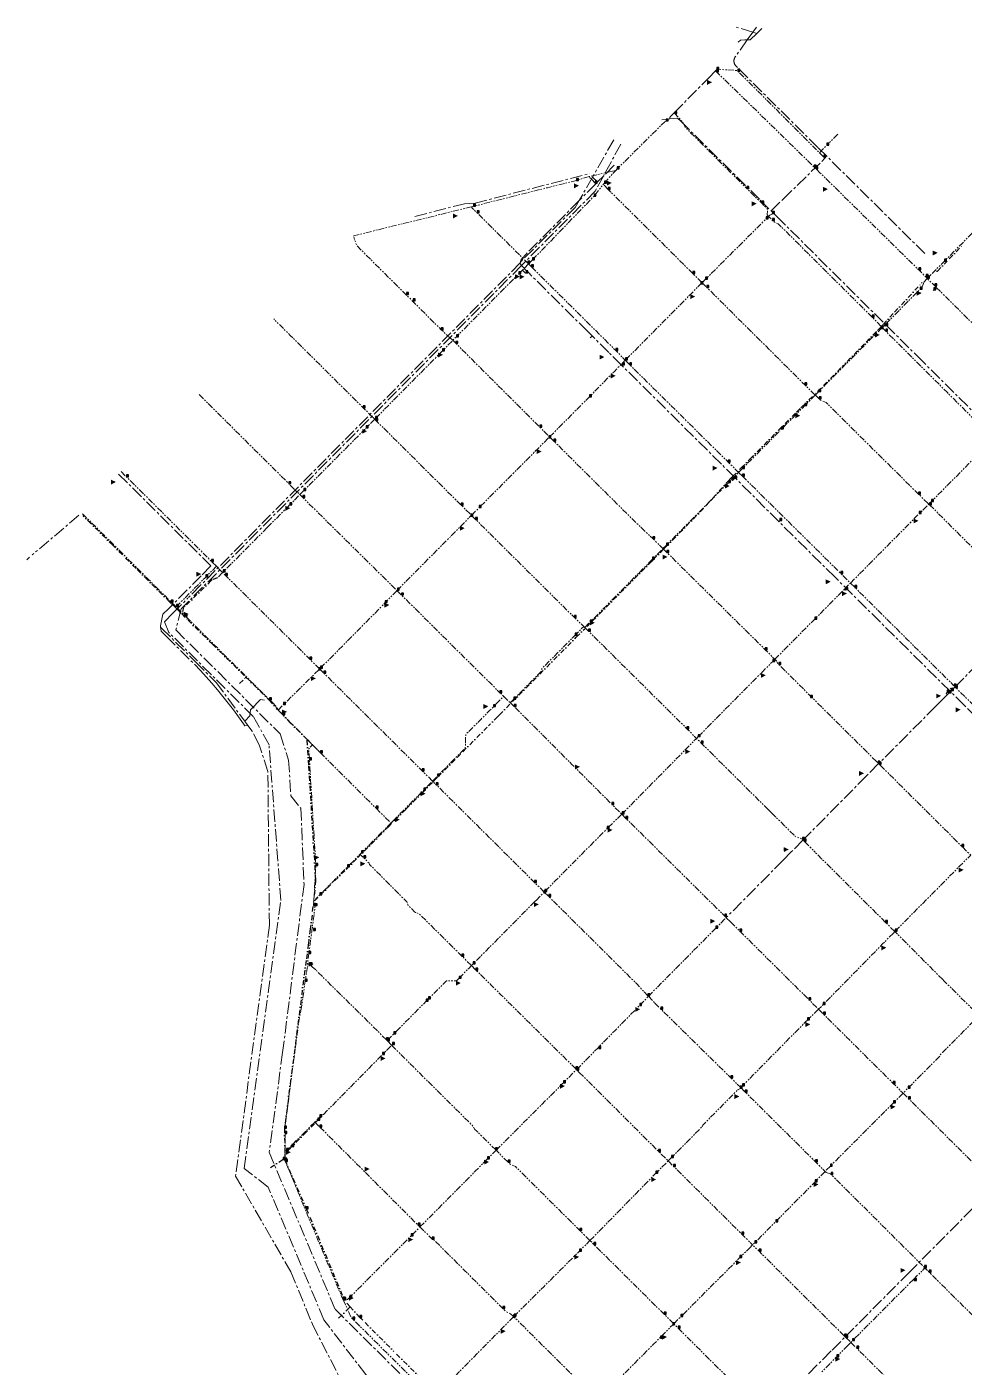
# Model space of a CAD drawing. Header units: millimetres. Extents: x 489358 to 493084, y 5457635 to 5460242.
# Drawn here: x 489358 to 490310, y 5458880 to 5460242 of the extents above; entities that cross this region are included whole.
import ezdxf

# ---------------------------------------------------------------- set-up
doc = ezdxf.new("R2010")
doc.units = ezdxf.units.MM
doc.header["$LTSCALE"] = 10
for name, pattern in [('CENTER', [2, 1.25, -0.25, 0.25, -0.25]), ('DASHDOT', [1, 0.5, -0.25, 0, -0.25]), ('PIPE', [1.305, 0.6, -0.15, 0.15, -0.15, 0.15, -0.105])]:
    doc.linetypes.add(name, pattern=pattern)
for name, color, linetype in [('Abandoned Mains', 10, 'Continuous'), ('Control Valves', 10, 'Continuous'), ('Distribution Mains', 10, 'Continuous'), ('GVRD Trunk Mains', 10, 'Continuous'), ('Hydrants', 10, 'Continuous'), ('Transmission Mains', 10, 'Continuous')]:
    doc.layers.add(name, color=color, linetype=linetype)

# ---------------------------------------------------------------- blocks, each defined once
blk = doc.blocks.new('SUPPLYPOINT')
at = {"linetype": 'Continuous'}
h = blk.add_hatch(color=256, dxfattribs=at)
h.paths.add_polyline_path([(0, 3.90525), (0, 0), (3.90525, 0), (3.90525, 3.90525)])
h.paths.add_polyline_path([(3.254375, 1.952625, -1), (0.650875, 1.952625, -1)], flags=16)
blk.add_lwpolyline([(0, 0), (3.90525, 0), (3.90525, 3.90525), (0, 3.90525)], close=True)
blk.add_circle((1.952625, 1.952625), 1.30175)
blk = doc.blocks.new('DAR')
blk.add_solid([(-2.25, 0.34), (-2.24, -0.41), (0, 0)])

msp = doc.modelspace()

# ---------------------------------------------------------------- linework, layer by layer
at = {"layer": 'Abandoned Mains', "color": 40, "linetype": 'DASHDOT', "lineweight": -3, "true_color": 0xffaa00}
for points in [[(490294.84, 5460005.992, 0), (490308.149, 5460019.828, 0)], [(490281.933, 5459993.455, 0), (490282.783, 5459993.455, 0)], [(490282.783, 5459993.455, 0), (490292.728, 5460003.796, 0)], [(490239.312, 5459951.845, 0), (490266.544, 5459981.135, 0)], [(490266.544, 5459981.135, 0), (490267.225, 5459981.867, 0)], [(490237.95, 5459950.381, 0), (490227.391, 5459939.022, 0), (490225.753, 5459937.26, 0)], [(490225.281, 5459936.752, 0), (490220.801, 5459932.172, 0), (490208.697, 5459919.787, 0), (490186.129, 5459896.697, 0)], [(490184.731, 5459895.267, 0), (490164.582, 5459874.649, 0), (490158.744, 5459869.006, 0)], [(490074.806, 5459784.875, 0), (490083.585, 5459793.75, 0), (490092.584, 5459802.84, 0), (490139.812, 5459850.467, 0), (490144.232, 5459854.939, 0), (490145.082, 5459855.799, 0), (490157.306, 5459867.616, 0)], [(490047.664, 5459755.227, 0), (490068.626, 5459778.551, 0), (490069.886, 5459779.951, 0), (490073.085, 5459783.15, 0)], [(490073.085, 5459783.15, 0), (490073.735, 5459783.8, 0)], [(490074.806, 5459784.875, 0), (490074.385, 5459784.45, 0), (490073.735, 5459783.8, 0)], [(490076.535, 5459784.45, 0), (490076.105, 5459784.02, 0), (490074.835, 5459782.75, 0), (490073.735, 5459783.8, 0)], [(490045.317, 5459752.542, 0), (490008.14, 5459714.602, 0), (490004.69, 5459711.152, 0), (489994.161, 5459700.522, 0), (489992.641, 5459698.992, 0), (489932.854, 5459638.633, 0), (489930.495, 5459636.253, 0), (489925.345, 5459631.053, 0)], [(489508.659, 5459652.211, 0), (489504.839, 5459656.031, 0), (489503.059, 5459657.811, 0), (489481.008, 5459679.75, 0), (489469.157, 5459691.551, 0), (489455.196, 5459705.441, 0), (489445.445, 5459715.141, 0), (489423.434, 5459737.031, 0), (489415.214, 5459745.211, 0)], [(489556.217, 5459686.667, 0), (489551.658, 5459682.059, 0), (489546.258, 5459680.11, 0), (489545.368, 5459679.24, 0), (489517.31, 5459651.811, 0), (489516.114, 5459647.769, 0)], [(489508.659, 5459652.211, 0), (489511.46, 5459649.411, 0)], [(489511.46, 5459649.411, 0), (489515.41, 5459645.411, 0)], [(489515.41, 5459645.411, 0), (489521.86, 5459639.061, 0)], [(489521.86, 5459639.061, 0), (489546.611, 5459614.701, 0), (489580.653, 5459581.19, 0)], [(489857.654, 5459562.754, 0), (489916.096, 5459621.753, 0), (489924.64, 5459630.344, 0)], [(489574.203, 5459574.61, 0), (489579.943, 5459580.47, 0), (489580.653, 5459581.19, 0)], [(489580.653, 5459581.19, 0), (489604.365, 5459557.86, 0), (489613.514, 5459548.01, 0)], [(489853.941, 5459559.004, 0), (489853.301, 5459558.354, 0), (489851.418, 5459556.471, 0)], [(489853.941, 5459559.004, 0), (489855.871, 5459560.954, 0)], [(489855.871, 5459560.954, 0), (489856.575, 5459561.664, 0)], [(489642.564, 5459518.109, 0), (489626.014, 5459534.609, 0), (489613.514, 5459548.01, 0)], [(489848.598, 5459553.637, 0), (489838.102, 5459543.005, 0), (489836.182, 5459541.065, 0), (489827.017, 5459531.825, 0)], [(489642.564, 5459518.109, 0), (489654.215, 5459506.487, 0)], [(489642.625, 5459517.111, 0), (489644.235, 5459490.949, 0), (489651.369, 5459374.959, 0), (489649.72, 5459355.659, 0)], [(489800.819, 5459505.444, 0), (489825.609, 5459530.406, 0)], [(489795.011, 5459499.605, 0), (489799.41, 5459504.026, 0)], [(489771.412, 5459475.817, 0), (489775.208, 5459479.656, 0), (489793.602, 5459498.187, 0)], [(489770.006, 5459474.395, 0), (489761.709, 5459466.006, 0), (489760.829, 5459465.126, 0), (489742.831, 5459446.947, 0), (489734.682, 5459438.727, 0), (489728.462, 5459432.457, 0), (489725.672, 5459429.637, 0), (489697.565, 5459401.258, 0)], [(489682.374, 5459386.054, 0), (489694.365, 5459398.008, 0)], [(489694.365, 5459398.008, 0), (489696.413, 5459400.086, 0)], [(489670.675, 5459374.403, 0), (489680.958, 5459384.643, 0)], [(489650.227, 5459354.016, 0), (489655.97, 5459359.759, 0), (489669.259, 5459372.993, 0)], [(489648.384, 5459343.363, 0), (489649.171, 5459349.309, 0)], [(489647.878, 5459339.541, 0), (489645.992, 5459325.299, 0), (489643.982, 5459310.149, 0), (489641.773, 5459293.509, 0), (489619.832, 5459123.309, 0), (489620.133, 5459097.06, 0), (489620.173, 5459092.65, 0)], [(489651.738, 5459129.429, 0), (489653.729, 5459131.46, 0), (489658.263, 5459136.057, 0)], [(489650.282, 5459127.776, 0), (489641.99, 5459119.49, 0)], [(489641.99, 5459119.49, 0), (489627.332, 5459104.46, 0)], [(489627.332, 5459104.46, 0), (489624.373, 5459101.601, 0)], [(489605.484, 5459083.36, 0), (489618.283, 5459091.461, 0), (489620.173, 5459092.65, 0)], [(489620.173, 5459092.65, 0), (489620.183, 5459090.81, 0), (489641.933, 5459041.36, 0), (489644.304, 5459035.661, 0)], [(489645.519, 5459032.741, 0), (489680.184, 5458949.409, 0)], [(489686.364, 5458941.779, 0), (489681.986, 5458946.479, 0)], [(489674.784, 5458930.159, 0), (489685.084, 5458940.499, 0), (489686.364, 5458941.779, 0)], [(489699.243, 5458928.147, 0), (489696.333, 5458931.058, 0), (489686.364, 5458941.779, 0)], [(489701.679, 5458925.712, 0), (489730.917, 5458896.489, 0)], [(489733.529, 5458893.879, 0), (489764.677, 5458862.758, 0)]]:
    msp.add_polyline3d(points, dxfattribs=at)
at = {"layer": 'Distribution Mains', "color": 140, "linetype": 'PIPE', "lineweight": 5, "true_color": 0x00aaff, "flags": 128}
for points in [[(490057.589, 5460196.861), (490058.919, 5460198.111), (490059.339, 5460198.511), (490079.488, 5460197.261), (490080.038, 5460196.701), (490159.065, 5460117.627), (490162.935, 5460113.757)], [(490057.589, 5460196.861), (490058.389, 5460196.061), (490067.578, 5460187.101), (490157.585, 5460099.257), (490159.535, 5460097.357), (490163.475, 5460093.486), (490169.959, 5460087.104), (490170.393, 5460086.677), (490175.911, 5460081.245), (490263.832, 5459994.705), (490270.912, 5459987.675)], [(489956.14, 5460095.75), (489957.69, 5460097.46), (489969.34, 5460109.01), (489998.249, 5460137.69), (490005.839, 5460145.211)], [(490008.039, 5460147.691), (490007.329, 5460146.001), (490007.039, 5460145.311), (490005.839, 5460145.211)], [(490015.339, 5460154.311), (490016.139, 5460153.461), (490023.049, 5460146.26), (490024.389, 5460144.86)], [(490024.389, 5460144.86), (490026.539, 5460139.71), (490055.068, 5460111.379), (490064.597, 5460101.908), (490088.968, 5460077.713)], [(490181.585, 5460132.558), (490171.535, 5460122.407)], [(490162.935, 5460113.757), (490170.435, 5460121.307), (490171.535, 5460122.407)], [(490162.935, 5460113.757), (490167.485, 5460109.207), (490168.585, 5460108.107)], [(489929.24, 5460089.61), (489917.561, 5460086.09), (489916.271, 5460085.71), (489886.692, 5460078.26), (489811.694, 5460059.36)], [(489949.806, 5460094.312), (489929.24, 5460089.61)], [(489935.901, 5460082.294), (489935.25, 5460082.96), (489929.39, 5460089.01), (489929.24, 5460089.61)], [(489944.59, 5460082.96), (489948.17, 5460086.92), (489956.14, 5460095.75)], [(489949.806, 5460094.312), (489951.268, 5460094.646)], [(489951.268, 5460094.646), (489956.14, 5460095.75)], [(489871.642, 5460004.959), (489881.902, 5460015.589), (489934.091, 5460069.709), (489942.44, 5460080.36), (489943.39, 5460081.5)], [(489943.39, 5460081.5), (489944.22, 5460082.51), (489944.59, 5460082.96)], [(489948.49, 5460076.459), (489943.39, 5460081.5)], [(490043.787, 5459981.805), (490034.287, 5459991.205), (490016.788, 5460008.596), (490012.898, 5460012.456), (489988.279, 5460036.938), (489979.2, 5460045.958), (489973.58, 5460051.538), (489948.49, 5460076.459)], [(490088.968, 5460077.713), (490089.465, 5460077.22)], [(490111.339, 5460049.11), (490110.045, 5460050.696), (490110.185, 5460056.606), (490104.386, 5460062.406), (490089.465, 5460077.22)], [(489689.747, 5460029.361), (489762.77, 5460047.315), (489794.434, 5460055.1), (489807.894, 5460058.41)], [(489807.894, 5460058.41), (489809.833, 5460058.904)], [(489809.833, 5460058.904), (489810.644, 5460059.11)], [(489867.597, 5460000.854), (489866.742, 5460001.709), (489815.344, 5460052.76), (489810.794, 5460057.26), (489809.833, 5460058.904)], [(489810.644, 5460059.11), (489811.694, 5460059.36)], [(490043.787, 5459981.805), (490047.437, 5459985.455), (490095.955, 5460033.776), (490108.805, 5460046.576), (490110.485, 5460048.256)], [(490111.339, 5460049.11), (490110.485, 5460048.256)], [(490116.085, 5460052.556), (490115.423, 5460051.92), (490114.779, 5460051.271), (490112.625, 5460050.396), (490111.339, 5460049.11)], [(490225.753, 5459937.26), (490216.431, 5459946.852), (490190.659, 5459972.466), (490189.95, 5459973.17), (490158.283, 5460004.644), (490140.361, 5460022.457), (490127.785, 5460034.955), (490121.085, 5460041.605), (490116.985, 5460043.506), (490115.449, 5460045.022), (490111.339, 5460049.11)], [(490327.47, 5460041.637), (490319.199, 5460033.283), (490308.076, 5460022.047), (490292.427, 5460006.241), (490290.739, 5460004.536), (490289.831, 5460003.619), (490272.454, 5459986.142)], [(489790.744, 5459923.257), (489779.044, 5459933.957), (489749.905, 5459962.959), (489744.515, 5459968.319), (489743.435, 5459969.389), (489734.786, 5459977.989), (489710.566, 5460002.09), (489693.047, 5460019.511), (489690.037, 5460028.501)], [(489861.442, 5459994.608), (489857.692, 5459990.858), (489856.892, 5459990.008), (489840.75, 5459973.768), (489839.747, 5459972.759), (489794.344, 5459926.907), (489790.744, 5459923.257)], [(489867.597, 5460000.854), (489861.442, 5459994.608)], [(489861.442, 5459994.608), (489864.642, 5459991.358), (489865.042, 5459991.758), (489866.342, 5459993.058)], [(489867.597, 5460000.854), (489871.642, 5460004.959)], [(489870.592, 5459997.858), (489869.522, 5459998.928), (489867.597, 5460000.854)], [(489870.592, 5459997.858), (489890.291, 5459978.297), (489910.571, 5459958.177), (489915.14, 5459953.646), (489956.189, 5459912.904), (489965.738, 5459903.054)], [(489966.188, 5459903.454), (489992.778, 5459930.304), (490010.768, 5459948.464), (490033.257, 5459971.175), (490042.487, 5459980.505), (490043.787, 5459981.805)], [(490158.662, 5459867.675), (490148.182, 5459878), (490145.581, 5459880.587), (490126.366, 5459899.701), (490118.134, 5459907.891), (490107.554, 5459918.412), (490099.135, 5459926.782), (490087.915, 5459937.923), (490080.565, 5459945.223), (490072.556, 5459953.183), (490048.537, 5459977.055), (490043.787, 5459981.805)], [(490269.15, 5459982.757), (490267.41, 5459977.44), (490265.302, 5459975.307), (490264.037, 5459974.028), (490240.037, 5459949.747), (490229.862, 5459939.453), (490229.021, 5459938.619)], [(490272.079, 5459985.753), (490269.15, 5459982.757)], [(490270.912, 5459987.675), (490271.332, 5459988.105)], [(490270.912, 5459987.675), (490271.563, 5459987.027)], [(490271.563, 5459987.027), (490272.454, 5459986.142)], [(490272.454, 5459986.142), (490272.079, 5459985.753)], [(490272.454, 5459986.142), (490273.087, 5459985.512)], [(490281.532, 5459977.105), (490280.032, 5459978.605), (490273.087, 5459985.512)], [(490281.532, 5459977.105), (490279.102, 5459974.475), (490278.423, 5459973.741)], [(490387.582, 5459871.484), (490377.982, 5459881.304), (490363.722, 5459895.468), (490300.992, 5459957.775), (490281.532, 5459977.105)], [(489711.398, 5459843.107), (489699.748, 5459854.707), (489663.558, 5459890.658), (489662.328, 5459891.878), (489625.689, 5459928.29), (489608.809, 5459945.061)], [(489930.32, 5459925.705), (489932.26, 5459927.645)], [(490226.686, 5459936.3), (490225.554, 5459935.159), (490221.69, 5459931.261), (490209.52, 5459918.983), (490186.057, 5459895.316), (490169.12, 5459878.232), (490162.304, 5459871.356), (490158.662, 5459867.675)], [(490225.281, 5459936.752), (490225.753, 5459937.26)], [(490226.686, 5459936.3), (490225.753, 5459937.26)], [(490229.021, 5459938.619), (490226.686, 5459936.3)], [(490230.231, 5459932.652), (490226.686, 5459936.3)], [(490230.695, 5459938.646), (490230.273, 5459938.219), (490229.851, 5459937.793), (490229.021, 5459938.619)], [(490339.882, 5459823.403), (490330.132, 5459833.002), (490321.502, 5459841.612), (490292.841, 5459870.202), (490252.461, 5459910.482), (490230.231, 5459932.652)], [(489712.248, 5459844.007), (489778.474, 5459910.867), (489780.194, 5459912.607), (489790.744, 5459923.257)], [(489790.744, 5459923.257), (489793.744, 5459920.207), (489809.933, 5459904.036), (489821.343, 5459892.655), (489822.863, 5459891.145), (489833.812, 5459880.215), (489836.042, 5459877.996), (489848.502, 5459865.555), (489851.702, 5459862.355), (489879.092, 5459835.004), (489888.992, 5459825.154)], [(489888.992, 5459825.154), (489929.439, 5459866.004), (489954.729, 5459891.754), (489962.538, 5459899.704)], [(489962.538, 5459899.704), (489963.138, 5459899.104), (489962.758, 5459898.724), (489962.088, 5459898.054)], [(489962.538, 5459899.704), (489965.738, 5459903.054)], [(489965.738, 5459903.054), (489966.188, 5459903.454)], [(489965.738, 5459903.054), (489970.288, 5459898.504), (490030.086, 5459839.392), (490038.306, 5459831.261), (490066.92, 5459802.976), (490070.385, 5459799.551), (490079.935, 5459790.05), (490080.87, 5459789.134)], [(489533.16, 5459868.159), (489553.951, 5459847.499), (489589.153, 5459812.499), (489598.233, 5459803.479), (489603.654, 5459798.099), (489624.154, 5459777.708), (489635.404, 5459766.558)], [(490158.662, 5459867.675), (490148.152, 5459857.052), (490140.766, 5459849.595), (490139.426, 5459848.243)], [(490163.132, 5459863.249), (490162.562, 5459863.819), (490158.662, 5459867.675)], [(490273.431, 5459757.6), (490263.481, 5459767.1), (490221.77, 5459808.479), (490197.938, 5459832.127), (490194.481, 5459835.548), (490179.351, 5459850.559), (490169.831, 5459859.999), (490163.782, 5459862.599), (490163.132, 5459863.249)], [(489711.398, 5459843.107), (489712.248, 5459844.007)], [(490139.426, 5459848.243), (490124.59, 5459833.263), (490122.505, 5459831.158)], [(489635.404, 5459766.558), (489639.453, 5459770.658), (489686.72, 5459818.277), (489700.899, 5459832.557)], [(489711.398, 5459843.107), (489702.799, 5459834.507), (489701.539, 5459833.207), (489700.899, 5459832.557)], [(489711.398, 5459843.107), (489712.528, 5459841.977), (489743.738, 5459810.996), (489744.178, 5459810.556), (489767.518, 5459787.366), (489799.297, 5459755.806), (489809.672, 5459745.538)], [(490080.87, 5459789.134), (490084.955, 5459793.254), (490093.541, 5459801.914), (490122.505, 5459831.158)], [(489809.672, 5459745.538), (489817.597, 5459753.555), (489826.206, 5459762.185), (489863.174, 5459799.265), (489877.653, 5459813.784), (489888.133, 5459824.284), (489888.992, 5459825.154)], [(489888.992, 5459825.154), (489893.342, 5459820.854), (489906.942, 5459807.344), (489935.752, 5459778.753), (489936.952, 5459777.553), (489957.751, 5459756.903), (489969.901, 5459744.852), (489975.941, 5459738.852), (489981.281, 5459733.802), (489986.61, 5459728.752), (489993.89, 5459721.852), (490004.111, 5459711.726)], [(490274.081, 5459756.95), (490276.631, 5459759.55), (490290.611, 5459773.662), (490291.945, 5459774.994), (490298.979, 5459782.02), (490314.782, 5459798.042), (490338.182, 5459821.642), (490339.482, 5459822.953), (490339.882, 5459823.403)], [(489550.666, 5459693.778), (489545.767, 5459698.66), (489532.607, 5459711.76), (489459.253, 5459784.711), (489453.053, 5459790.911)], [(490073.764, 5459781.982), (490080.87, 5459789.134)], [(490080.87, 5459789.134), (490084.735, 5459785.35)], [(490004.111, 5459711.726), (490007.56, 5459715.205), (490045.601, 5459753.58), (490046.376, 5459754.361), (490069.5, 5459777.687), (490070.805, 5459779.004), (490073.764, 5459781.982)], [(490073.764, 5459781.982), (490074.754, 5459780.999), (490076.935, 5459783.2), (490077.381, 5459783.65)], [(490084.735, 5459785.35), (490126.344, 5459744.199), (490149.643, 5459721.15), (490184.732, 5459686.449), (490194.481, 5459676.799)], [(489602.357, 5459733.209), (489603.917, 5459734.789), (489623.825, 5459754.828), (489624.704, 5459755.708), (489625.324, 5459756.328), (489635.404, 5459766.558)], [(489635.404, 5459766.558), (489638.404, 5459763.558), (489650.133, 5459751.978), (489680.784, 5459721.727), (489693.914, 5459708.757), (489708.404, 5459694.447), (489718.574, 5459684.417), (489723.554, 5459679.497), (489724.254, 5459678.807), (489733.954, 5459669.157)], [(490194.481, 5459676.799), (490253.659, 5459736.49), (490260.291, 5459743.18), (490264.381, 5459747.3), (490274.081, 5459756.95)], [(490274.081, 5459756.95), (490273.431, 5459757.6)], [(490274.731, 5459756.35), (490274.081, 5459756.95)], [(490274.731, 5459756.35), (490281.845, 5459749.244), (490323.882, 5459707.251)], [(489414.617, 5459747.214), (489424.128, 5459737.751), (489446.13, 5459715.86), (489469.846, 5459692.264), (489481.712, 5459680.457), (489504.856, 5459657.431), (489509.742, 5459652.563)], [(489733.954, 5459669.157), (489734.373, 5459669.579), (489775.79, 5459711.356), (489787.859, 5459723.536), (489794.008, 5459729.736), (489799.788, 5459735.556), (489809.047, 5459744.906), (489809.672, 5459745.538)], [(489809.672, 5459745.538), (489813.797, 5459741.456), (489840.817, 5459714.615), (489857.047, 5459698.495), (489868.056, 5459687.554), (489876.266, 5459679.414), (489888.836, 5459666.934), (489895.389, 5459660.427), (489914.095, 5459641.853), (489923.657, 5459632.674)], [(490121.734, 5459739.099), (490122.684, 5459740.099)], [(489602.357, 5459733.209), (489557.628, 5459688.079), (489557.008, 5459687.459)], [(489924.741, 5459631.633), (489930.115, 5459637.057), (489932.268, 5459639.23), (489993.375, 5459700.892), (490004.111, 5459711.726)], [(490004.111, 5459711.726), (490007.989, 5459707.904), (490010.619, 5459705.302), (490037.429, 5459678.781), (490080.898, 5459635.801), (490090.647, 5459626.151), (490107.987, 5459609), (490117.68, 5459599.344)], [(489509.742, 5459652.563), (489510.238, 5459653.059), (489539.11, 5459682.14), (489540.307, 5459683.346), (489541.364, 5459684.41), (489542.068, 5459685.119), (489543.124, 5459686.183), (489550.666, 5459693.778)], [(489557.008, 5459687.459), (489550.666, 5459693.778)], [(489655.461, 5459589.509), (489645.561, 5459599.409), (489632.17, 5459612.729), (489610.82, 5459633.96), (489601.54, 5459643.18), (489560.008, 5459684.459), (489557.008, 5459687.459)], [(489656.36, 5459590.359), (489673.518, 5459607.688), (489688.087, 5459622.418), (489722.155, 5459656.857), (489722.985, 5459657.717), (489733.954, 5459669.157)], [(489733.954, 5459669.157), (489738.504, 5459664.657), (489746.513, 5459656.707), (489775.493, 5459627.936), (489779.153, 5459624.296), (489810.102, 5459593.595), (489827.464, 5459576.362), (489838.452, 5459565.455), (489842.338, 5459561.725)], [(490117.68, 5459599.344), (490158.234, 5459640.199), (490187.432, 5459669.689), (490188.282, 5459670.539)], [(490188.282, 5459670.539), (490194.481, 5459676.799)], [(490188.282, 5459670.539), (490189.132, 5459669.649), (490189.692, 5459670.229), (490190.632, 5459671.199)], [(490194.481, 5459676.799), (490199.031, 5459672.298), (490210.271, 5459661.128), (490252.191, 5459619.499), (490268.202, 5459603.609), (490269.932, 5459601.889), (490299.132, 5459572.9)], [(489607.499, 5459555.307), (489604.664, 5459558.126), (489546.551, 5459615.931), (489519.745, 5459642.596), (489519.107, 5459643.231), (489517.408, 5459644.925), (489516.063, 5459646.266), (489510.167, 5459652.14), (489509.742, 5459652.563)], [(489849.065, 5459555.267), (489852.72, 5459558.956), (489856.307, 5459562.578), (489880.928, 5459587.434), (489881.199, 5459589.84), (489914.903, 5459623.865), (489923.657, 5459632.674)], [(489923.657, 5459632.674), (489924.741, 5459631.633)], [(489924.741, 5459631.633), (489925.345, 5459631.053), (489928.595, 5459627.853), (489956.704, 5459599.952), (489959.314, 5459597.362), (489984.533, 5459572.332), (490020.462, 5459536.672), (490028.442, 5459528.751), (490038.141, 5459519.051)], [(490039.841, 5459520.801), (490060.24, 5459541.391), (490089.788, 5459571.22), (490092.788, 5459574.24), (490093.858, 5459575.32), (490105.027, 5459586.6), (490115.536, 5459597.2), (490117.68, 5459599.344)], [(490117.68, 5459599.344), (490118.036, 5459598.99), (490119.386, 5459597.65)], [(489654.611, 5459588.659), (489648.811, 5459582.949), (489634.243, 5459568.569), (489618.814, 5459553.359)], [(489654.611, 5459588.659), (489655.461, 5459589.509)], [(489655.461, 5459589.509), (489656.36, 5459590.359)], [(489770.142, 5459475.679), (489759.709, 5459486.006), (489730.089, 5459515.427), (489659.811, 5459585.209), (489655.461, 5459589.509)], [(490155.935, 5459560.049), (490154.665, 5459561.319), (490152.935, 5459563.039), (490121.786, 5459594), (490120.286, 5459595.5), (490119.386, 5459597.65)], [(490299.132, 5459572.9), (490299.782, 5459572.25), (490300.632, 5459571.4), (490301.282, 5459570.75), (490301.932, 5459570.1)], [(489770.142, 5459475.679), (489775.279, 5459480.861), (489793.725, 5459499.476), (489799.53, 5459505.33), (489803.376, 5459509.21), (489803.835, 5459522.902), (489819.098, 5459538.275), (489819.516, 5459538.696), (489821.061, 5459540.252), (489828.106, 5459547.349), (489829.587, 5459548.84), (489831.982, 5459551.251), (489842.338, 5459561.725)], [(489842.338, 5459561.725), (489849.065, 5459555.267)], [(490220.932, 5459495.548), (490208.592, 5459507.797), (490181.784, 5459534.388), (490155.935, 5459560.049)], [(490292.833, 5459563.45), (490291.683, 5459564.7), (490292.813, 5459565.86), (490297.432, 5459570.6), (490298.682, 5459569.4)], [(490294.033, 5459564.65), (490294.663, 5459565.31), (490295.283, 5459565.95)], [(490297.682, 5459568.35), (490297.033, 5459567.7), (490296.583, 5459567.25)], [(490393.933, 5459478.701), (490384.683, 5459487.951), (490301.932, 5459570.1)], [(489607.499, 5459555.307), (489611.064, 5459551.76), (489610.859, 5459550.131), (489613.254, 5459547.748)], [(489613.254, 5459547.748), (489618.814, 5459553.359)], [(489613.254, 5459547.748), (489618.004, 5459542.998), (489618.642, 5459542.364), (489648.382, 5459512.387)], [(489849.065, 5459555.267), (489849.651, 5459554.704), (489852.901, 5459551.454), (489854.201, 5459550.204)], [(489854.201, 5459550.204), (489878.76, 5459525.604), (489911.659, 5459492.654), (489916.959, 5459487.354), (489952.298, 5459451.953), (489962.248, 5459442.053)], [(489962.248, 5459442.053), (489962.698, 5459442.453), (490005.214, 5459485.622), (490028.342, 5459509.101), (490038.141, 5459519.051)], [(490038.141, 5459519.051), (490039.841, 5459520.801)], [(490111.171, 5459446.524), (490104.448, 5459453.2), (490087.789, 5459469.74), (490075.54, 5459481.89), (490042.891, 5459514.301), (490038.141, 5459519.051)], [(489649.605, 5459354.288), (489651.632, 5459390.106), (489651.147, 5459397.988), (489650.03, 5459416.121), (489645.138, 5459497.239), (489644.462, 5459508.457), (489648.382, 5459512.387)], [(489648.382, 5459512.387), (489654.226, 5459506.497)], [(489654.226, 5459506.497), (489656.267, 5459504.44)], [(489656.267, 5459504.44), (489659.014, 5459501.699), (489659.864, 5459500.849), (489682.513, 5459478.248), (489712.805, 5459448.029)], [(490224.833, 5459491.648), (490223.743, 5459492.738), (490222.442, 5459494.038), (490220.932, 5459495.548)], [(490224.833, 5459491.648), (490249.453, 5459467.158), (490282.573, 5459434.229), (490300.523, 5459416.379), (490307.633, 5459409.299), (490316.533, 5459400.549)], [(489727.867, 5459433.006), (489734.085, 5459439.278), (489742.248, 5459447.513), (489760.285, 5459465.707), (489761.129, 5459466.559), (489770.142, 5459475.679)], [(489883.605, 5459363.004), (489873.805, 5459372.655), (489856.956, 5459389.395), (489814.617, 5459431.455), (489773.958, 5459471.856), (489770.709, 5459475.106), (489770.142, 5459475.679)], [(489712.805, 5459448.029), (489727.867, 5459433.006)], [(489884.205, 5459363.654), (489895.12, 5459374.682), (489918.321, 5459398.124), (489927.27, 5459407.173), (489947.439, 5459427.543), (489949.368, 5459429.423), (489960.548, 5459440.303)], [(489960.548, 5459440.303), (489962.248, 5459442.053)], [(489962.248, 5459442.053), (489966.547, 5459437.753), (489974.797, 5459429.592), (490000.356, 5459404.302), (490035.634, 5459369.381), (490060.799, 5459344.479), (490066.2, 5459339.165)], [(490115.287, 5459442.437), (490114.222, 5459443.494), (490111.171, 5459446.524)], [(490148.136, 5459414.148), (490147.496, 5459414.788), (490146.386, 5459415.898), (490145.986, 5459416.298), (490145.536, 5459416.748), (490138.387, 5459419.499), (490115.287, 5459442.437)], [(489696.532, 5459401.399), (489697.835, 5459402.711), (489725.07, 5459430.184), (489727.867, 5459433.006)], [(490148.136, 5459414.148), (490158.536, 5459403.448)], [(489649.605, 5459354.288), (489650.881, 5459354.367), (489651.721, 5459356.209), (489655.591, 5459360.114), (489669.191, 5459373.836), (489681.082, 5459385.835), (489683.686, 5459388.461), (489696.074, 5459400.938), (489696.532, 5459401.399)], [(489696.532, 5459401.399), (489697.632, 5459400.237)], [(489809.611, 5459288.356), (489799.862, 5459297.956), (489756.613, 5459340.906), (489752.713, 5459342.206), (489751.863, 5459343.046), (489746.874, 5459348.006), (489745.164, 5459349.707), (489744.064, 5459352.957), (489733.414, 5459363.647), (489706.215, 5459390.957), (489705.765, 5459392.257), (489704.065, 5459393.948), (489700.365, 5459397.608), (489697.632, 5459400.237)], [(490239.534, 5459322.947), (490230.184, 5459332.147), (490193.675, 5459368.477), (490190.495, 5459371.647), (490158.536, 5459403.448)], [(490239.984, 5459323.347), (490303.183, 5459387.089), (490305.511, 5459389.441), (490315.883, 5459399.899), (490316.533, 5459400.549)], [(489649.406, 5459352.782), (489649.605, 5459354.288)], [(489873.926, 5459353.265), (489874.555, 5459353.904), (489875.215, 5459354.564)], [(489875.215, 5459354.564), (489882.955, 5459362.354)], [(489882.955, 5459362.354), (489883.605, 5459363.004)], [(489883.605, 5459363.004), (489884.205, 5459363.654)], [(489883.605, 5459363.004), (489888.105, 5459358.504), (489893.079, 5459353.565), (489977.401, 5459269.852), (489988.85, 5459257.602)], [(489649.406, 5459352.782), (489650.978, 5459349.17), (489650.543, 5459345.894), (489650.465, 5459345.299), (489650.309, 5459344.128), (489650.06, 5459342.246), (489647.673, 5459324.264), (489647.468, 5459322.723), (489645.77, 5459309.921), (489644.524, 5459300.68), (489643.131, 5459290.487)], [(489873.926, 5459353.265), (489863.636, 5459342.865), (489811.311, 5459290.056), (489809.611, 5459288.356)], [(489989.3, 5459257.202), (490057.643, 5459326.2), (490061.073, 5459329.66), (490067.936, 5459336.593)], [(490067.903, 5459337.475), (490066.754, 5459338.594), (490066.2, 5459339.165)], [(490068.366, 5459337.027), (490067.903, 5459337.475)], [(490072.692, 5459332.75), (490068.366, 5459337.027)], [(490072.692, 5459332.75), (490082.192, 5459323.25), (490088.249, 5459317.24), (490117.28, 5459288.429), (490152.338, 5459253.649), (490162.037, 5459243.948)], [(490238.034, 5459321.397), (490227.104, 5459310.267), (490185.086, 5459267.438), (490166.737, 5459248.748), (490162.037, 5459243.948)], [(490238.034, 5459321.397), (490239.534, 5459322.947)], [(490239.534, 5459322.947), (490239.984, 5459323.347)], [(490288.134, 5459274.099), (490279.534, 5459282.739), (490239.534, 5459322.947)], [(489620.511, 5459100.259), (489620.308, 5459117.809), (489620.299, 5459125.324), (489630.439, 5459201.807), (489634.4, 5459231.664), (489637.543, 5459247.998), (489640.776, 5459272.407), (489643.606, 5459290.296)], [(489643.606, 5459290.296), (489643.131, 5459290.487)], [(489647.904, 5459287.072), (489647.12, 5459287.7), (489645.836, 5459288.961), (489644.582, 5459290.028), (489643.606, 5459290.296)], [(489647.904, 5459287.072), (489651.467, 5459283.994)], [(489797.073, 5459275.386), (489806.811, 5459285.506)], [(489809.611, 5459288.356), (489806.811, 5459285.506)], [(489809.611, 5459288.356), (489814.161, 5459283.806), (489829.311, 5459268.815), (489839.521, 5459258.705), (489847.721, 5459250.585), (489848.885, 5459249.435), (489853.62, 5459244.755), (489902.718, 5459196.163), (489914.207, 5459184.853)], [(489723.4, 5459212.868), (489652.533, 5459282.859), (489651.467, 5459283.994)], [(489797.073, 5459275.386), (489795.574, 5459273.866), (489794.484, 5459272.786), (489784.174, 5459272.767), (489780.955, 5459269.537), (489780.315, 5459268.887), (489778.815, 5459267.377), (489766.463, 5459254.942)], [(490288.134, 5459274.099), (490289.344, 5459272.899), (490315.533, 5459246.949), (490325.683, 5459237.249)], [(489724.05, 5459212.228), (489730.919, 5459219.148), (489763.766, 5459252.227), (489765.758, 5459254.233)], [(489766.463, 5459254.942), (489765.758, 5459254.233)], [(489916.357, 5459182.703), (489919.557, 5459185.953), (489938.144, 5459204.853), (489955.873, 5459222.872), (489978.731, 5459246.112), (489980.451, 5459247.852), (489989.3, 5459257.202)], [(489988.85, 5459257.602), (489989.3, 5459257.202)], [(489989.3, 5459257.202), (489995.8, 5459250.301)], [(489995.8, 5459250.301), (490002.049, 5459244.051), (490017.058, 5459229.301), (490042.707, 5459204.101), (490045.277, 5459201.571), (490072.945, 5459174.4), (490083.095, 5459164.35)], [(490083.095, 5459164.35), (490084.794, 5459166.1), (490088.834, 5459170.2), (490100.676, 5459182.226), (490149.588, 5459231.898)], [(490150.888, 5459233.198), (490150.008, 5459232.318), (490149.588, 5459231.898)], [(490162.037, 5459243.948), (490150.888, 5459233.198)], [(490162.037, 5459243.948), (490166.987, 5459239.048), (490180.396, 5459225.733), (490189.496, 5459216.697), (490199.425, 5459206.827), (490213.924, 5459192.427), (490223.005, 5459183.407), (490237.935, 5459168.597), (490247.835, 5459158.747)], [(490319.884, 5459231.449), (490318.384, 5459230.749), (490317.724, 5459230.089), (490314.534, 5459226.849), (490305.964, 5459218.189), (490305.319, 5459217.537), (490288.004, 5459200.048), (490285.634, 5459197.648), (490284.985, 5459196.148)], [(489659.246, 5459137.054), (489718.946, 5459197.583), (489719.371, 5459198.008), (489728.62, 5459207.308)], [(489723.4, 5459212.868), (489724.05, 5459212.228)], [(489724.05, 5459212.228), (489724.48, 5459211.798)], [(489724.48, 5459211.798), (489728.62, 5459207.308)], [(489728.62, 5459207.308), (489729.47, 5459208.158)], [(489728.62, 5459207.308), (489745.059, 5459190.987), (489751.739, 5459184.367), (489764.758, 5459171.437), (489786.607, 5459149.736), (489810.416, 5459126.106), (489813.217, 5459122.006)], [(490284.985, 5459196.148), (490284.535, 5459195.688), (490252.985, 5459163.948), (490247.835, 5459158.747)], [(489834.616, 5459100.755), (489860.463, 5459126.644), (489867.352, 5459133.554), (489892.12, 5459158.384), (489894.969, 5459161.234), (489902.159, 5459168.443), (489903.009, 5459169.303), (489916.357, 5459182.703)], [(489914.207, 5459184.853), (489915.507, 5459183.553), (489916.357, 5459182.703)], [(489919.157, 5459179.903), (489916.807, 5459182.253), (489916.357, 5459182.703)], [(489919.157, 5459179.903), (489964.305, 5459134.843), (489967.105, 5459132.043), (489999.603, 5459099.602), (490009.352, 5459089.951)], [(490043.849, 5459124.701), (490044.499, 5459126.251), (490077.475, 5459159.56), (490080.495, 5459162.6), (490081.995, 5459163.25)], [(490081.995, 5459163.25), (490082.445, 5459163.7), (490083.095, 5459164.35)], [(490083.095, 5459164.35), (490087.644, 5459159.85), (490112.713, 5459134.959), (490114.493, 5459133.189), (490154.44, 5459093.508), (490158.99, 5459088.998), (490168.689, 5459079.297)], [(490247.835, 5459158.747), (490238.235, 5459148.997), (490237.155, 5459147.917), (490220.366, 5459131.107), (490174.038, 5459084.697), (490168.689, 5459079.297)], [(490247.835, 5459158.747), (490253.495, 5459153.147), (490258.015, 5459148.668), (490307.735, 5459099.288), (490337.785, 5459069.448), (490341.885, 5459065.348), (490342.535, 5459064.748), (490347.335, 5459059.998)], [(489659.246, 5459137.054), (489657.73, 5459136.586), (489656.393, 5459135.236), (489655.759, 5459134.596), (489650.551, 5459129.372)], [(489650.551, 5459129.372), (489623.106, 5459101.849), (489621.829, 5459100.582), (489620.511, 5459100.259)], [(489650.551, 5459129.372), (489654.624, 5459125.392), (489655.679, 5459124.36)], [(489655.679, 5459124.36), (489664.442, 5459115.611), (489696.867, 5459083.239), (489702.267, 5459077.838), (489741.345, 5459038.817), (489754.974, 5459025.207)], [(490009.352, 5459089.951), (490012.802, 5459093.401), (490025.221, 5459105.921), (490043.849, 5459124.701)], [(489834.616, 5459100.755), (489833.966, 5459101.405), (489814.707, 5459120.536), (489813.217, 5459122.006)], [(489679.87, 5458947.719), (489678.999, 5458949.523), (489643.814, 5459033.184), (489620.825, 5459089.43), (489620.613, 5459091.107), (489620.511, 5459100.259)], [(489757.374, 5459022.857), (489813.568, 5459079.545), (489825.167, 5459091.245), (489826.017, 5459092.105), (489834.616, 5459100.755)], [(489846.916, 5459088.555), (489834.616, 5459100.755)], [(489929.911, 5459009.053), (489919.761, 5459019.204), (489894.673, 5459044.104), (489891.013, 5459047.744), (489866.634, 5459071.964), (489854.265, 5459084.254), (489848.865, 5459086.605), (489846.916, 5459088.555)], [(489929.911, 5459009.053), (489976.795, 5459056.912), (489979.585, 5459059.762), (489993.883, 5459074.362), (489996.853, 5459077.402), (490009.352, 5459089.951)], [(490009.352, 5459089.951), (490010.69, 5459088.613), (490014.952, 5459084.351), (490062.989, 5459036.63), (490084.097, 5459015.649), (490095.146, 5459004.649)], [(490168.689, 5459079.297), (490159.02, 5459069.158), (490158.59, 5459068.698), (490143.382, 5459053.348), (490118.668, 5459028.412), (490097.296, 5459006.849), (490095.146, 5459004.649)], [(490168.689, 5459079.297), (490169.839, 5459078.147)], [(490169.839, 5459078.147), (490174.288, 5459076.747), (490174.738, 5459076.297), (490211.636, 5459039.486), (490232.516, 5459018.666), (490254.772, 5458996.471), (490269.636, 5458981.648), (490270.086, 5458981.248)], [(489684.756, 5458950.116), (489686.005, 5458951.374), (489687.823, 5458953.209), (489747.676, 5459013.147), (489748.526, 5459014.007), (489757.374, 5459022.857)], [(489757.374, 5459022.857), (489755.424, 5459024.807), (489754.974, 5459025.207)], [(489770.874, 5459010.357), (489769.724, 5459010.657), (489757.374, 5459022.857)], [(489852.469, 5458931.855), (489849.419, 5458934.805), (489844.869, 5458936.755), (489841.419, 5458940.206), (489827.84, 5458953.716), (489825.87, 5458955.676), (489808.161, 5458973.286), (489802.972, 5458978.446), (489782.763, 5458998.536), (489770.874, 5459010.357)], [(489852.469, 5458931.855), (489852.919, 5458932.255), (489858.328, 5458937.645), (489869.117, 5458948.395), (489883.365, 5458962.594), (489900.194, 5458979.364), (489916.172, 5458995.284), (489919.212, 5458998.304), (489929.911, 5459009.053)], [(490015.055, 5458924.551), (490005.306, 5458934.201), (489981.757, 5458957.592), (489972.978, 5458966.312), (489953.489, 5458985.663), (489934.01, 5459005.003), (489929.911, 5459009.053)], [(490015.055, 5458924.551), (490022.384, 5458931.893), (490052.441, 5458962), (490070.129, 5458979.709), (490080.248, 5458989.839), (490082.197, 5458991.799), (490092.347, 5459001.849)], [(490092.347, 5459001.849), (490095.146, 5459004.649)], [(490187.89, 5458912.598), (490140.793, 5458959.338), (490101.646, 5458998.199), (490095.146, 5459004.649)], [(490258.446, 5458969.577), (490269.436, 5458980.598), (490270.086, 5458981.248)], [(490383.787, 5458868.301), (490374.287, 5458877.751), (490348.776, 5458903.08), (490342.926, 5458908.88), (490335.577, 5458916.179), (490311.816, 5458939.768), (490297.116, 5458954.368), (490292.136, 5458959.318), (490274.386, 5458976.948), (490270.086, 5458981.248)], [(490258.446, 5458969.577), (490208.788, 5458919.738), (490196.54, 5458907.448), (490194.79, 5458905.699)], [(490258.446, 5458969.577), (490259.396, 5458968.638), (490260.236, 5458967.798)], [(489684.756, 5458950.116), (489683.843, 5458949.179), (489679.87, 5458947.719)], [(489770.372, 5458848.662), (489760.425, 5458858.535), (489727.857, 5458890.867), (489696.62, 5458921.867), (489695.905, 5458922.577), (489689.257, 5458929.174), (489687.431, 5458931.015), (489683.022, 5458941.183), (489679.87, 5458947.719)], [(489852.469, 5458931.855), (489852.069, 5458931.405), (489841.141, 5458920.326), (489834.961, 5458914.066), (489801.882, 5458880.554), (489800.384, 5458879.037), (489796.684, 5458875.287), (489780.999, 5458859.398)], [(489937.364, 5458847.454), (489928.314, 5458856.455), (489915.325, 5458869.355), (489909.736, 5458874.915), (489900.686, 5458883.915), (489891.587, 5458892.965), (489852.469, 5458931.855)], [(489938.014, 5458846.854), (489938.863, 5458847.704), (489960.111, 5458869.144), (489994.427, 5458903.772), (490001.077, 5458910.472), (490004.936, 5458914.362), (490013.955, 5458923.451), (490015.055, 5458924.551)], [(490107.35, 5458833.703), (490104.74, 5458836.283), (490103.85, 5458837.153), (490091.75, 5458848.303), (490091.1, 5458848.943), (490074.022, 5458865.913), (490068.832, 5458871.073), (490056.513, 5458883.311), (490019.555, 5458920.041), (490015.055, 5458924.551)], [(490187.89, 5458912.598), (490188.34, 5458912.148), (490189.19, 5458911.298), (490189.84, 5458910.648)], [(490189.84, 5458910.648), (490194.79, 5458905.699)], [(490192.04, 5458902.849), (490194.79, 5458905.699)], [(490194.79, 5458905.699), (490200.84, 5458899.699), (490299.242, 5458802.003), (490308.692, 5458792.604)], [(490192.04, 5458902.849), (490181.182, 5458891.799), (490180.542, 5458891.149), (490164.667, 5458875.127)]]:
    msp.add_lwpolyline(points, dxfattribs=at)
at = {"layer": 'GVRD Trunk Mains', "color": 34, "linetype": 'CENTER', "lineweight": 9, "true_color": 0xaa5400}
for points in [[(490095.265, 5460236.159, 0), (490077.799, 5460241.633, 0)], [(490098.929, 5460241.312, 0), (490095.265, 5460236.159, 0)], [(490099.295, 5460234.896, 0), (490104.317, 5460239.758, 0)], [(490089.642, 5460228.25, 0), (490077.159, 5460210.692, 0), (490077.049, 5460210.482, 0), (490076.939, 5460210.272, 0), (490076.839, 5460210.052, 0), (490076.739, 5460209.832, 0), (490076.649, 5460209.612, 0), (490076.569, 5460209.382, 0), (490076.499, 5460209.162, 0), (490076.429, 5460208.922, 0), (490076.369, 5460208.691, 0), (490076.319, 5460208.461, 0), (490076.269, 5460208.221, 0), (490076.239, 5460207.981, 0), (490076.209, 5460207.751, 0), (490076.179, 5460207.511, 0), (490076.169, 5460207.271, 0), (490076.159, 5460207.031, 0), (490076.159, 5460206.791, 0), (490076.169, 5460206.551, 0), (490076.209, 5460206.011, 0)], [(490087.264, 5460228.239, 0), (490082.864, 5460228.218, 0), (490080.542, 5460225.874, 0)], [(490089.642, 5460228.25, 0), (490087.264, 5460228.239, 0)], [(490095.265, 5460236.159, 0), (490089.642, 5460228.25, 0)], [(490099.295, 5460234.896, 0), (490092.764, 5460228.265, 0), (490089.642, 5460228.25, 0)], [(490099.295, 5460234.896, 0), (490095.265, 5460236.159, 0)], [(490161.295, 5460119.227, 0), (490078.589, 5460201.341, 0), (490078.369, 5460201.551, 0), (490078.169, 5460201.761, 0), (490077.969, 5460201.991, 0), (490077.779, 5460202.221, 0), (490077.599, 5460202.451, 0), (490077.439, 5460202.701, 0), (490077.279, 5460202.951, 0), (490077.129, 5460203.201, 0), (490076.989, 5460203.471, 0), (490076.859, 5460203.731, 0), (490076.739, 5460204.011, 0), (490076.629, 5460204.281, 0), (490076.529, 5460204.561, 0), (490076.449, 5460204.851, 0), (490076.369, 5460205.131, 0), (490076.309, 5460205.421, 0), (490076.259, 5460205.721, 0), (490076.209, 5460206.011, 0)], [(490269.993, 5460011.296, 0), (490161.295, 5460119.227, 0)], [(489752.199, 5460049.001, 0), (489799.728, 5460061.272, 0), (489802.419, 5460061.968, 0), (489813.241, 5460062.583, 0), (489929.578, 5460092.629, 0)], [(489451.413, 5459787.421, 0), (489545.148, 5459694.11, 0)], [(489410.933, 5459745.591, 0), (489363.634, 5459705.361, 0)], [(489358.144, 5459700.411, 0), (489361.014, 5459703.141, 0)], [(489545.148, 5459694.11, 0), (489535.158, 5459684.06, 0)], [(489535.158, 5459684.06, 0), (489506.099, 5459654.781, 0)], [(489502.019, 5459650.681, 0), (489506.099, 5459654.781, 0)], [(489502.019, 5459650.681, 0), (489496.429, 5459645.051, 0), (489493.915, 5459633.452, 0)], [(489494.028, 5459632.358, 0), (489493.915, 5459633.452, 0)], [(489494.028, 5459632.358, 0), (489494.48, 5459627.983, 0), (489499.987, 5459622.506, 0)], [(489495.07, 5459630.921, 0), (489494.028, 5459632.358, 0)], [(489495.07, 5459630.921, 0), (489529.432, 5459596.741, 0)], [(489499.987, 5459622.506, 0), (489514.16, 5459608.407, 0)], [(489514.16, 5459608.407, 0), (489528.401, 5459594.242, 0), (489534.408, 5459587.917, 0), (489540.304, 5459581.489, 0), (489546.087, 5459574.958, 0), (489551.755, 5459568.328, 0), (489557.306, 5459561.599, 0), (489562.739, 5459554.775, 0), (489568.052, 5459547.857, 0), (489573.244, 5459540.847, 0), (489578.312, 5459533.748, 0), (489578.911, 5459532.892, 0), (489579.62, 5459531.925, 0), (489582.617, 5459532.07, 0)], [(489529.432, 5459596.741, 0), (489550.323, 5459575.95, 0), (489579.375, 5459536.51, 0)], [(489599.625, 5459557.8, 0), (489595.555, 5459558.46, 0), (489593.835, 5459556.73, 0)], [(489587.615, 5459550.45, 0), (489585.255, 5459548.07, 0), (489584.635, 5459541.81, 0), (489579.375, 5459536.51, 0)], [(489593.835, 5459556.73, 0), (489587.615, 5459550.45, 0)], [(489579.375, 5459536.51, 0), (489582.617, 5459532.07, 0)], [(489586.836, 5459526.29, 0), (489582.617, 5459532.07, 0)], [(489604.414, 5459329.26, 0), (489602.937, 5459485.37, 0), (489594.216, 5459512.51, 0), (489586.836, 5459526.29, 0)], [(489604.414, 5459329.26, 0), (489570.374, 5459076.37, 0)], [(489570.374, 5459076.37, 0), (489570.134, 5459074.59, 0), (489626.227, 5458977.24, 0), (489648.336, 5458923.809, 0), (489690.942, 5458840.169, 0)]]:
    msp.add_polyline3d(points, dxfattribs=at)
at = {"layer": 'Transmission Mains', "color": 176, "linetype": 'CENTER', "lineweight": 9, "true_color": 0x00007e}
for points in [[(490011.229, 5460148.051, 0), (490011.139, 5460149.511, 0), (490011.689, 5460150.561, 0), (490012.739, 5460151.711, 0), (490015.299, 5460154.291, 0), (490050.004, 5460189.222, 0), (490050.709, 5460189.931, 0), (490057.589, 5460196.861, 0)], [(490002.789, 5460147.111, 0), (490008.039, 5460147.691, 0), (490011.229, 5460148.051, 0)], [(490011.229, 5460148.051, 0), (490017.989, 5460148.811, 0), (490019.289, 5460148.51, 0), (490022.239, 5460145.71, 0), (490102.856, 5460065.717, 0), (490113.935, 5460054.706, 0)], [(489954.05, 5460126.721, 0), (489932.48, 5460088.86, 0)], [(489961.27, 5460122.441, 0), (489943.64, 5460090.107, 0)], [(490113.935, 5460054.706, 0), (490126.135, 5460066.606, 0), (490165.315, 5460104.917, 0), (490168.585, 5460108.107, 0), (490169.235, 5460108.757, 0)], [(489943.64, 5460090.107, 0), (489935.19, 5460074.61, 0), (489860.366, 5459999.126, 0)], [(489932.48, 5460088.86, 0), (489919.046, 5460065.277, 0)], [(489937.628, 5460084.038, 0), (489936.49, 5460085.1, 0), (489933.78, 5460087.64, 0), (489932.48, 5460088.86, 0)], [(489943.64, 5460090.107, 0), (489937.628, 5460084.038, 0)], [(489954.44, 5460101.01, 0), (489943.64, 5460090.107, 0)], [(489937.628, 5460084.038, 0), (489935.901, 5460082.294, 0), (489919.046, 5460065.277, 0)], [(489919.046, 5460065.277, 0), (489914.991, 5460058.159, 0), (489859.482, 5460002.839, 0)], [(489919.046, 5460065.277, 0), (489865.442, 5460011.159, 0), (489860.542, 5460005.809, 0), (489860.382, 5460005.539, 0), (489860.222, 5460005.259, 0), (489860.082, 5460004.969, 0), (489859.962, 5460004.679, 0), (489859.842, 5460004.389, 0), (489859.742, 5460004.079, 0), (489859.662, 5460003.779, 0), (489859.582, 5460003.469, 0), (489859.482, 5460002.839, 0)], [(490113.935, 5460054.706, 0), (490116.105, 5460052.566, 0), (490118.685, 5460050.006, 0)], [(490118.685, 5460050.006, 0), (490119.544, 5460049.153, 0), (490229.981, 5459939.352, 0), (490230.693, 5459938.644, 0), (490262.118, 5459907.391, 0), (490344.947, 5459825.018, 0), (490447.134, 5459723.405, 0), (490452.794, 5459717.735, 0)], [(489860.366, 5459999.126, 0), (489536.609, 5459672.51, 0), (489514.91, 5459650.711, 0), (489509.41, 5459629.111, 0), (489615.265, 5459523.76, 0), (489624.016, 5459497.059, 0), (489626.267, 5459460.559, 0), (489636.467, 5459448.059, 0), (489639.62, 5459370.759, 0), (489617.878, 5459200.11, 0), (489604.284, 5459098.76, 0), (489671.235, 5458939.259, 0), (489856.571, 5458755.208, 0), (489926.228, 5458649.909, 0)], [(489859.172, 5460001.846, 0), (489534.659, 5459674.46, 0), (489521.559, 5459661.261, 0)], [(489859.482, 5460002.839, 0), (489859.652, 5460002.33, 0), (489859.172, 5460001.846, 0)], [(489860.366, 5459999.126, 0), (489859.792, 5459999.709, 0), (489859.702, 5460000.009, 0), (489859.622, 5460000.319, 0), (489859.552, 5460000.629, 0), (489859.502, 5460000.939, 0), (489859.462, 5460001.259, 0), (489859.172, 5460001.846, 0)], [(490295.933, 5459566.6, 0), (490178.812, 5459682.609, 0), (490121.734, 5459739.149, 0), (490077.381, 5459783.65, 0), (490063.386, 5459797.541, 0), (489962.088, 5459898.054, 0), (489949.09, 5459910.962, 0), (489927.738, 5459932.134, 0), (489867.402, 5459992.008, 0), (489866.342, 5459993.058, 0), (489860.366, 5459999.126, 0)], [(490300.632, 5459571.4, 0), (490362.132, 5459633.152, 0), (490366.833, 5459637.902, 0), (490380.093, 5459651.442, 0), (490418.609, 5459690.291, 0), (490425.893, 5459697.634, 0), (490429.983, 5459701.754, 0), (490436.901, 5459703.326, 0), (490438.783, 5459703.754, 0)], [(489506.56, 5459646.161, 0), (489521.559, 5459661.261, 0)], [(489906.42, 5458626.685, 0), (489873.571, 5458685.908, 0), (489782.775, 5458796.257, 0), (489702.332, 5458873.159, 0), (489659.886, 5458928.459, 0), (489603.235, 5459063.411, 0), (489578.734, 5459082.41, 0), (489616.072, 5459354.51, 0), (489604.116, 5459512.51, 0), (489588.065, 5459541.36, 0), (489502.51, 5459626.511, 0), (489497.96, 5459637.511, 0), (489506.56, 5459646.161, 0)], [(490297.682, 5459568.35, 0), (490298.682, 5459569.39, 0), (490300.632, 5459571.4, 0)], [(490294.033, 5459564.65, 0), (490292.833, 5459563.44, 0), (490289.143, 5459559.73, 0), (490280.883, 5459551.439, 0), (490223.082, 5459493.398, 0), (490210.842, 5459481.027, 0), (490146.386, 5459415.898, 0), (490134.378, 5459403.749, 0), (490126.199, 5459395.479, 0), (490068.366, 5459337.027, 0), (490067.936, 5459336.593, 0)], [(490295.933, 5459566.6, 0), (490295.283, 5459565.95, 0)], [(490296.583, 5459567.25, 0), (490295.933, 5459566.6, 0)], [(490861.73, 5459004.807, 0), (490850.29, 5459016.157, 0), (490835.11, 5459031.227, 0), (490690.633, 5459174.605, 0), (490678.503, 5459186.615, 0), (490677.293, 5459187.805, 0), (490569.533, 5459294.454, 0), (490568.633, 5459295.344, 0), (490563.703, 5459300.264, 0), (490554.689, 5459309.238, 0), (490464.613, 5459398.923, 0), (490379.983, 5459483.201, 0), (490378.913, 5459484.271, 0), (490310.343, 5459552.304, 0), (490295.933, 5459566.6, 0)], [(489959.736, 5458680.478, 0), (489960.006, 5458680.758, 0), (489985.773, 5458706.688, 0), (490109.7, 5458831.353, 0), (490175.822, 5458897.859, 0), (490189.19, 5458911.298, 0), (490253.326, 5458975.997, 0), (490331.585, 5459054.948, 0), (490341.885, 5459065.348, 0), (490373.835, 5459097.549, 0), (490375.785, 5459102.099, 0), (490378.585, 5459104.899, 0), (490383.085, 5459106.899, 0), (490389.274, 5459113.149, 0), (490419.533, 5459143.7, 0), (490449.634, 5459174.001, 0), (490468.284, 5459192.751, 0), (490500.833, 5459225.702, 0), (490565.233, 5459290.054, 0)]]:
    msp.add_polyline3d(points, dxfattribs=at)

# ---------------------------------------------------------------- block references
at = {"layer": 'Control Valves', "color": 10, "xscale": 0.5121311055616196, "yscale": 0.5121311055845195, "zscale": 100000000}
for p in [(490058.389, 5460196.061), (490058.839, 5460198.211), (490080.038, 5460196.701), (490007.339, 5460146.011), (490016.143, 5460153.443), (490170.435, 5460121.307), (490167.485, 5460109.207), (489957.69, 5460097.46), (490157.535, 5460099.157), (490159.485, 5460097.407), (489916.291, 5460085.71), (489935.24, 5460082.96), (489944.59, 5460082.96), (489948.49, 5460076.459), (490089.323, 5460077.361), (489811.694, 5460059.36), (489934.091, 5460069.709), (490104.365, 5460062.421), (489815.344, 5460052.76), (490108.785, 5460046.606), (490115.423, 5460051.92), (490115.449, 5460045.022), (489871.642, 5460004.959), (489865.042, 5459991.758), (489866.742, 5460001.709), (489870.592, 5459997.858), (490263.832, 5459994.705), (490289.831, 5460003.619), (489857.692, 5459990.858), (490034.287, 5459991.205), (490042.487, 5459980.505), (490047.437, 5459985.455), (490271.332, 5459988.105), (490272.718, 5459986.407), (490280.029, 5459978.633), (489743.845, 5459969.859), (490048.537, 5459977.055), (490265.302, 5459975.307), (490279.132, 5459974.455), (489750.345, 5459963.409), (490216.431, 5459946.852), (490230.273, 5459938.219), (489779.044, 5459933.957), (489794.344, 5459926.907), (490225.554, 5459935.159), (490230.231, 5459932.652), (489780.194, 5459912.607), (489793.744, 5459920.207), (489956.189, 5459912.904), (489963.038, 5459898.454), (489966.188, 5459903.454), (489970.288, 5459898.504), (490148.182, 5459878), (490162.304, 5459871.356), (489929.439, 5459866.004), (490148.152, 5459857.052), (490162.582, 5459863.849), (489699.748, 5459854.707), (489712.248, 5459844.007), (489712.548, 5459842.007), (489702.799, 5459834.507), (489879.092, 5459835.004), (490124.59, 5459833.263), (489888.143, 5459824.284), (489893.342, 5459820.854), (490070.385, 5459799.551), (490084.955, 5459793.254), (489459.253, 5459784.711), (489624.154, 5459777.708), (490070.805, 5459779.004), (490076.935, 5459783.2), (490084.735, 5459785.35), (489638.404, 5459763.558), (489639.453, 5459770.658), (490263.481, 5459767.1), (489625.304, 5459756.358), (489799.297, 5459755.806), (489817.597, 5459753.555), (490264.381, 5459747.3), (490274.731, 5459756.35), (490276.631, 5459759.55), (489808.947, 5459744.656), (489813.797, 5459741.456), (490122.734, 5459740.249), (489993.89, 5459721.852), (490007.56, 5459715.205), (490007.989, 5459707.904), (489545.757, 5459698.66), (489993.375, 5459700.892), (489539.955, 5459682.991), (489557.608, 5459688.109), (489560.008, 5459684.459), (490184.732, 5459686.449), (489734.373, 5459669.579), (489738.504, 5459664.657), (490189.692, 5459670.229), (490199.031, 5459672.298), (489504.856, 5459657.431), (489510.238, 5459653.059), (489722.155, 5459656.857), (489519.107, 5459643.231), (489914.095, 5459641.853), (490158.234, 5459640.199), (489914.903, 5459623.865), (489928.595, 5459627.853), (489930.115, 5459637.057), (489645.561, 5459599.409), (490107.987, 5459609), (490115.536, 5459597.2), (489654.611, 5459588.659), (489656.36, 5459590.359), (489659.811, 5459585.209), (490121.786, 5459594), (490299.782, 5459572.25), (490301.282, 5459570.75), (489604.664, 5459558.126), (489838.452, 5459565.455), (489852.72, 5459558.956), (490153.985, 5459560.699), (490292.783, 5459565.9), (490294.683, 5459565.3), (490297.033, 5459567.7), (489618.004, 5459542.998), (489618.814, 5459553.359), (489831.982, 5459551.251), (489852.901, 5459551.454), (490028.442, 5459528.751), (490039.841, 5459520.801), (489656.267, 5459504.44), (490042.891, 5459514.301), (489645.049, 5459497.234), (490222.432, 5459494.048), (490223.733, 5459492.748), (489759.709, 5459486.006), (489775.279, 5459480.861), (489761.129, 5459466.559), (489773.958, 5459471.856), (489712.867, 5459448.091), (489952.298, 5459451.953), (489962.698, 5459442.453), (489966.547, 5459437.753), (489947.449, 5459427.553), (490145.836, 5459416.448), (490147.486, 5459414.798), (490307.633, 5459409.299), (489697.835, 5459402.711), (489700.365, 5459397.608), (489651.632, 5459390.106), (489683.686, 5459388.461), (489873.805, 5459372.655), (489655.591, 5459360.114), (489882.955, 5459362.354), (489884.205, 5459363.654), (489888.105, 5459358.504), (489649.171, 5459349.309), (489650.978, 5459349.17), (490066.754, 5459338.594), (490057.643, 5459326.2), (490230.184, 5459332.147), (489649.375, 5459324.038), (490082.192, 5459323.25), (490239.984, 5459323.347), (489644.524, 5459300.68), (489799.862, 5459297.956), (489645.836, 5459288.961), (489811.311, 5459290.056), (489814.161, 5459283.806), (489640.776, 5459272.407), (489797.073, 5459275.386), (489988.85, 5459257.602), (489763.766, 5459252.227), (489766.181, 5459254.658), (489980.451, 5459247.852), (490002.049, 5459244.051), (490152.338, 5459253.649), (490166.737, 5459248.748), (490150.888, 5459233.198), (490166.987, 5459239.048), (489730.919, 5459219.148), (489723.4, 5459212.868), (489724.48, 5459211.798), (489729.47, 5459208.158), (489938.854, 5459204.153), (489719.371, 5459198.008), (489915.507, 5459183.553), (489916.807, 5459182.253), (489903.009, 5459169.303), (490072.945, 5459174.4), (490082.445, 5459163.7), (490084.794, 5459166.1), (490237.935, 5459168.597), (490252.985, 5459163.948), (490087.644, 5459159.85), (490238.235, 5459148.997), (490253.485, 5459153.147), (489655.759, 5459134.596), (489619.832, 5459123.309), (489653.729, 5459131.46), (489655.679, 5459124.36), (489620.308, 5459117.809), (489621.829, 5459100.582), (489627.332, 5459104.46), (489833.966, 5459101.405), (489999.603, 5459099.602), (490012.802, 5459093.401), (489618.283, 5459091.461), (489620.183, 5459090.81), (489620.825, 5459089.43), (489826.017, 5459092.105), (489846.916, 5459088.555), (490014.952, 5459084.351), (490158.99, 5459088.998), (490174.038, 5459084.697), (489996.853, 5459077.402), (490158.59, 5459068.698), (490174.738, 5459076.297), (489641.933, 5459041.36), (490118.856, 5459028.174), (489748.526, 5459014.007), (489755.424, 5459024.807), (489919.761, 5459019.204), (490084.097, 5459015.649), (489769.724, 5459010.657), (489919.212, 5458998.304), (489934.01, 5459005.003), (490097.296, 5459006.849), (490101.646, 5458998.199), (490082.197, 5458991.799), (490269.436, 5458980.598), (490269.636, 5458981.648), (490274.386, 5458976.948), (490259.386, 5458968.648), (489678.999, 5458949.523), (489680.184, 5458949.409), (489686.005, 5458951.374), (489696.333, 5458931.058), (489841.419, 5458940.206), (489852.069, 5458931.405), (489852.919, 5458932.255), (490005.306, 5458934.201), (490022.384, 5458931.893), (489689.257, 5458929.174), (490013.955, 5458923.451), (490019.555, 5458920.051), (490001.457, 5458910.102), (490188.34, 5458912.148), (490189.84, 5458910.648), (490196.54, 5458907.448), (490180.542, 5458891.149), (490200.84, 5458899.699)]:
    msp.add_blockref('SUPPLYPOINT', p, dxfattribs=at)
at = {"layer": 'Hydrants', "color": 1, "xscale": 2.217371762314368, "yscale": 6.667291191439385}
for p in [(490053.904, 5460185.372), (489918.79, 5460080.36), (489952.14, 5460083.11), (490171.567, 5460076.849), (490099.236, 5460062.106), (489795.844, 5460049.71), (490283.065, 5460012.139), (489858.792, 5459988.058), (489863.492, 5459987.858), (490036.737, 5459967.755), (490266.803, 5459971.281), (490224.23, 5459928.752), (489780.744, 5459908.606), (489944.639, 5459906.354), (489956.088, 5459887.254), (490143.53, 5459846.851), (489703.699, 5459831.057), (489880.893, 5459810.504), (490059.486, 5459793.651), (489448.603, 5459779.461), (490071.886, 5459775.35), (489625.755, 5459752.908), (489802.848, 5459732.556), (490263.531, 5459740), (490008.709, 5459703.37), (489535.285, 5459685.948), (490174.432, 5459678.199), (490190.882, 5459666.199), (489726.254, 5459654.507), (489522.491, 5459645.363), (489934.994, 5459636.503), (490108.487, 5459583.15), (489651.661, 5459580.009), (490286.483, 5459562.25), (489622.298, 5459546.059), (489826.821, 5459551.587), (490306.337, 5459548.219), (490031.742, 5459505.701), (489919.849, 5459490.154), (490208.232, 5459483.647), (489763.009, 5459462.956), (489736.862, 5459436.557), (489952.848, 5459426.053), (490131.788, 5459406.299), (489655.137, 5459398.234), (489701.915, 5459391.808), (490309.411, 5459385.541), (489878.025, 5459350.474), (490057.193, 5459333.55), (490230.934, 5459306.497), (489649.367, 5459290.003), (489798.813, 5459270.646), (489980.901, 5459243.952), (490153.688, 5459228.648), (489722.371, 5459194.158), (489904.608, 5459166.003), (490081.645, 5459155.5), (490240.185, 5459144.947), (489626.153, 5459098.808), (489706.227, 5459081.808), (489827.517, 5459088.905), (489997.103, 5459071.152), (490162.089, 5459066.147), (489750.476, 5459010.157), (489919.012, 5458992.454), (490083.297, 5458986.849), (490250.286, 5458978.997), (489690.183, 5458950.759), (489844.37, 5458917.106), (490008.206, 5458911.152), (490184.192, 5458888.799)]:
    msp.add_blockref('DAR', p, dxfattribs=at)

doc.saveas('drawing.dxf')
